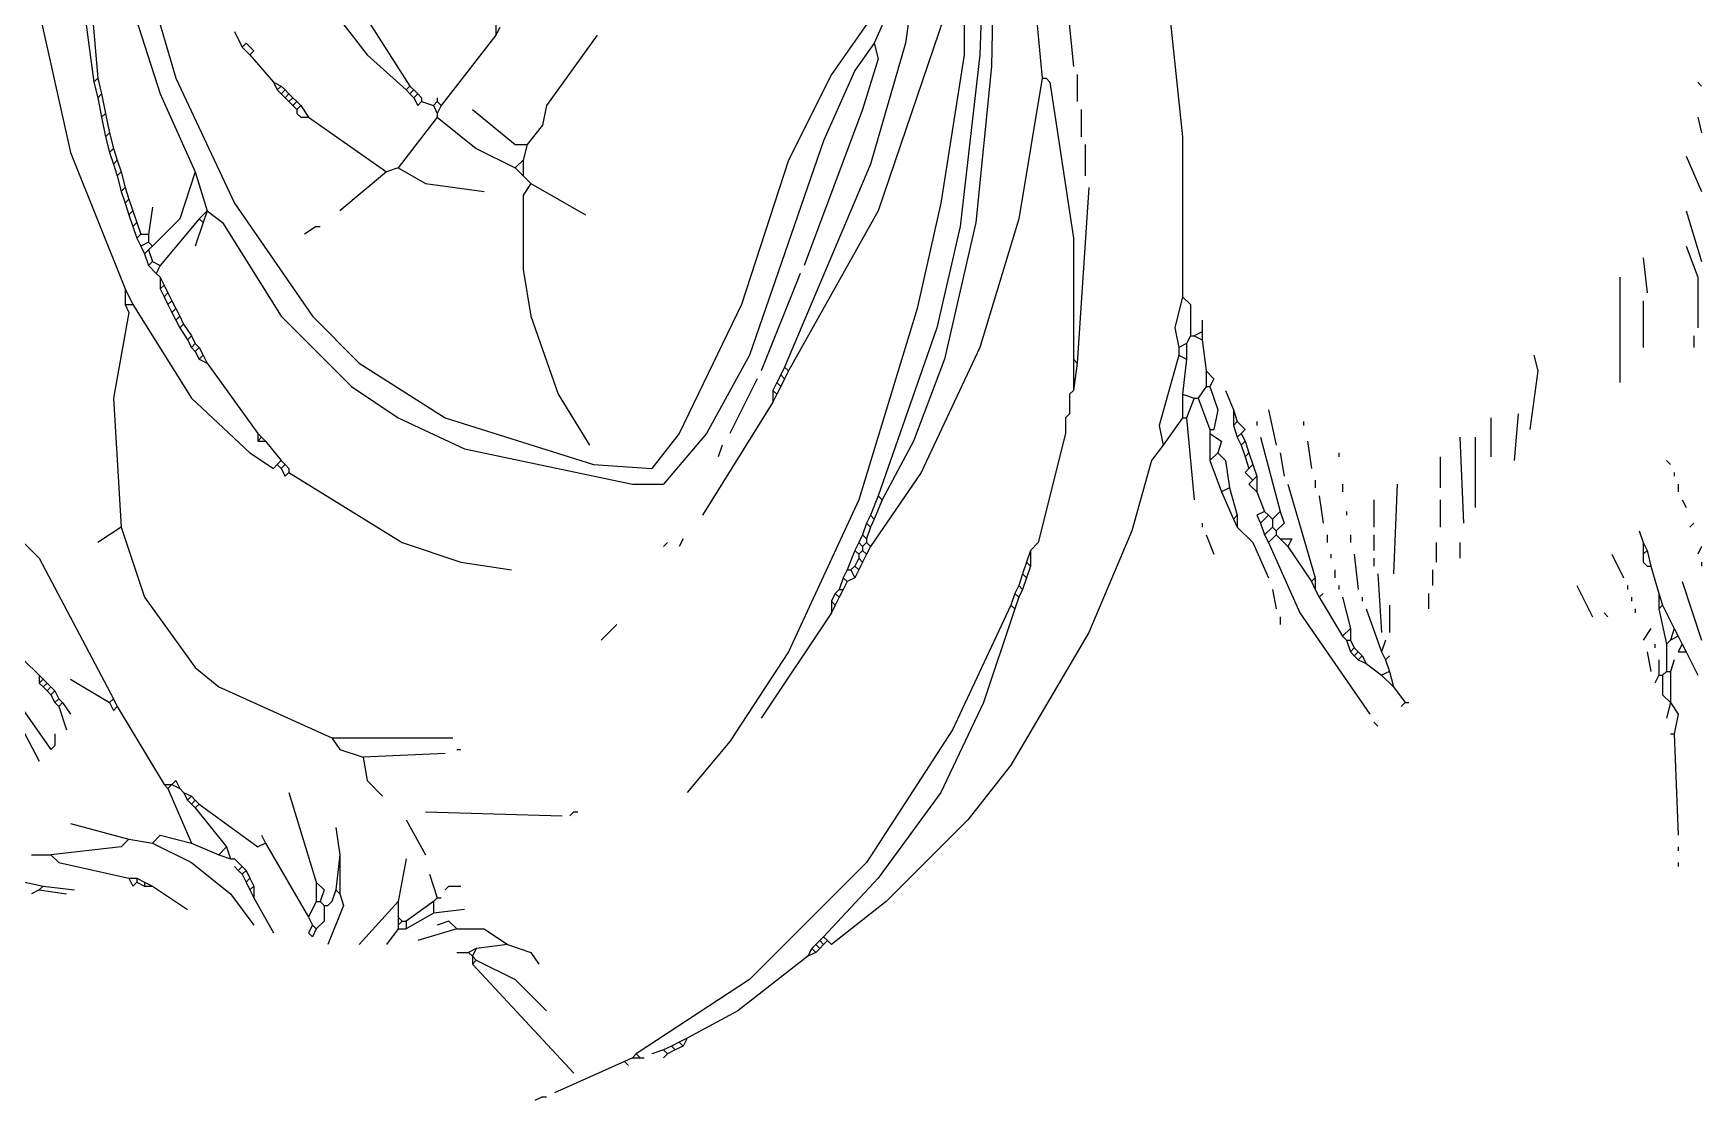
# Model space of a CAD drawing. Extents: x 48 to 798, y 36 to 754.
# Drawn here: x 370 to 797.5, y 36.5 to 310 of the extents above; entities that cross this region are included whole.
import ezdxf

# ---------------------------------------------------------------- set-up
doc = ezdxf.new("R2010")
doc.units = 0
doc.header["$MEASUREMENT"] = 0
doc.layers.add('Layer5', color=5, linetype='CONTINUOUS')

msp = doc.modelspace()

# ---------------------------------------------------------------- linework, layer by layer
at = {"layer": 'Layer5'}
for p, q in [((601.5, 364.5), (593.5, 307.5)), ((614.5, 354.5), (612.5, 304.5)), ((616.5, 345.5), (615.5, 301.5)), ((380.5, 334.5), (385.5, 297.5)), ((441.5, 335.5), (466.5, 296.5)), ((397.5, 329.5), (406.5, 298.5)), ((633.5, 332.5), (636.5, 301.5)), ((659.5, 330.5), (664.5, 283.5)), ((384.5, 321.5), (386.5, 298.5)), ((394.5, 319.5), (402.5, 294.5)), ((445.5, 317.5), (455.5, 304.5)), ((586.5, 316.5), (574.5, 299.5)), ((589.5, 316.5), (585.5, 307.5)), ((626.5, 319.5), (628.5, 298.5)), ((371.5, 315.5), (379.5, 279.5)), ((488.5, 312.5), (488.5, 309.5)), ((603.5, 314.5), (586.5, 264.5)), ((608.5, 315.5), (608.5, 304.5)), ((421.5, 310.5), (423.5, 306.5)), ((488.5, 309.5), (474.5, 291.5)), ((489.5, 311.5), (488.5, 309.5)), ((514.5, 309.5), (501.5, 291.5)), ((424.5, 307.5), (423.5, 306.5)), ((423.5, 306.5), (425.5, 304.5)), ((424.5, 307.5), (426.5, 305.5)), ((426.5, 305.5), (425.5, 304.5)), ((425.5, 304.5), (431.5, 297.5)), ((455.5, 304.5), (465.5, 295.5)), ((585.5, 307.5), (580.5, 300.5)), ((593.5, 307.5), (584.5, 276.5)), ((585.5, 307.5), (586.5, 303.5)), ((608.5, 304.5), (602.5, 266.5)), ((612.5, 304.5), (607.5, 260.5)), ((574.5, 299.5), (563.5, 277.5)), ((580.5, 300.5), (572.5, 282.5)), ((586.5, 303.5), (582.5, 290.5)), ((615.5, 301.5), (611.5, 261.5)), ((637.5, 299.5), (637.5, 292.5)), ((386.5, 298.5), (385.5, 297.5)), ((385.5, 297.5), (386.5, 293.5)), ((386.5, 298.5), (387.5, 294.5)), ((406.5, 298.5), (421.5, 266.5)), ((431.5, 297.5), (432.5, 295.5)), ((431.5, 297.5), (433.5, 296.5)), ((433.5, 296.5), (432.5, 295.5)), ((432.5, 295.5), (433.5, 294.5)), ((433.5, 296.5), (434.5, 295.5)), ((434.5, 295.5), (433.5, 294.5)), ((434.5, 295.5), (435.5, 294.5)), ((466.5, 296.5), (465.5, 295.5)), ((465.5, 295.5), (466.5, 294.5)), ((466.5, 296.5), (467.5, 295.5)), ((467.5, 295.5), (466.5, 294.5)), ((467.5, 295.5), (468.5, 294.5)), ((628.5, 298.5), (622.5, 262.5)), ((628.5, 298.5), (629.5, 298.5)), ((629.5, 298.5), (630.5, 297.5)), ((630.5, 297.5), (636.5, 257.5)), ((796.5, 297.5), (797.5, 296.5)), ((387.5, 294.5), (386.5, 293.5)), ((386.5, 293.5), (387.5, 288.5)), ((387.5, 294.5), (388.5, 289.5)), ((402.5, 294.5), (411.5, 274.5)), ((433.5, 294.5), (434.5, 293.5)), ((435.5, 294.5), (434.5, 293.5)), ((434.5, 293.5), (435.5, 292.5)), ((435.5, 294.5), (436.5, 293.5)), ((436.5, 293.5), (435.5, 292.5)), ((435.5, 292.5), (436.5, 291.5)), ((436.5, 293.5), (437.5, 292.5)), ((437.5, 292.5), (436.5, 291.5)), ((436.5, 291.5), (437.5, 290.5)), ((437.5, 292.5), (438.5, 291.5)), ((438.5, 291.5), (437.5, 290.5)), ((438.5, 291.5), (440.5, 288.5)), ((466.5, 294.5), (467.5, 293.5)), ((468.5, 294.5), (467.5, 293.5)), ((467.5, 293.5), (468.5, 291.5)), ((468.5, 294.5), (469.5, 293.5)), ((469.5, 292.5), (468.5, 291.5)), ((469.5, 293.5), (469.5, 292.5)), ((469.5, 292.5), (472.5, 291.5)), ((473.5, 292.5), (472.5, 291.5)), ((472.5, 291.5), (473.5, 289.5)), ((473.5, 293.5), (473.5, 292.5)), ((473.5, 292.5), (474.5, 291.5)), ((474.5, 291.5), (473.5, 289.5)), ((501.5, 291.5), (500.5, 286.5)), ((388.5, 289.5), (387.5, 288.5)), ((387.5, 288.5), (388.5, 283.5)), ((388.5, 289.5), (389.5, 284.5)), ((437.5, 290.5), (437.5, 289.5)), ((437.5, 289.5), (438.5, 288.5)), ((438.5, 288.5), (440.5, 288.5)), ((440.5, 288.5), (460.5, 274.5)), ((473.5, 288.5), (463.5, 275.5)), ((473.5, 289.5), (473.5, 288.5)), ((473.5, 288.5), (483.5, 280.5)), ((482.5, 290.5), (493.5, 281.5)), ((500.5, 286.5), (496.5, 281.5)), ((582.5, 290.5), (567.5, 250.5)), ((638.5, 290.5), (638.5, 283.5)), ((796.5, 288.5), (797.5, 284.5)), ((389.5, 284.5), (388.5, 283.5)), ((388.5, 283.5), (389.5, 279.5)), ((389.5, 284.5), (390.5, 280.5)), ((572.5, 282.5), (553.5, 227.5)), ((664.5, 283.5), (664.5, 242.5)), ((379.5, 279.5), (393.5, 244.5)), ((390.5, 280.5), (389.5, 279.5)), ((389.5, 279.5), (390.5, 276.5)), ((390.5, 280.5), (391.5, 277.5)), ((483.5, 280.5), (493.5, 275.5)), ((493.5, 281.5), (496.5, 281.5)), ((496.5, 281.5), (495.5, 277.5)), ((639.5, 281.5), (639.5, 273.5)), ((793.5, 278.5), (797.5, 269.5)), ((391.5, 277.5), (390.5, 276.5)), ((390.5, 276.5), (391.5, 273.5)), ((391.5, 277.5), (392.5, 274.5)), ((392.5, 274.5), (391.5, 273.5)), ((392.5, 274.5), (393.5, 270.5)), ((411.5, 274.5), (407.5, 262.5)), ((411.5, 274.5), (414.5, 264.5)), ((460.5, 274.5), (448.5, 264.5)), ((463.5, 275.5), (460.5, 274.5)), ((463.5, 275.5), (470.5, 271.5)), ((495.5, 277.5), (493.5, 275.5)), ((493.5, 275.5), (495.5, 273.5)), ((495.5, 277.5), (495.5, 273.5)), ((563.5, 277.5), (551.5, 240.5)), ((584.5, 276.5), (562.5, 224.5)), ((391.5, 273.5), (392.5, 269.5)), ((393.5, 270.5), (392.5, 269.5)), ((392.5, 269.5), (393.5, 266.5)), ((393.5, 270.5), (394.5, 267.5)), ((470.5, 271.5), (485.5, 269.5)), ((495.5, 273.5), (497.5, 271.5)), ((497.5, 271.5), (495.5, 268.5)), ((497.5, 271.5), (511.5, 263.5)), ((640.5, 270.5), (637.5, 225.5)), ((394.5, 267.5), (393.5, 266.5)), ((393.5, 266.5), (394.5, 263.5)), ((394.5, 267.5), (395.5, 264.5)), ((400.5, 265.5), (399.5, 258.5)), ((421.5, 266.5), (441.5, 237.5)), ((495.5, 268.5), (495.5, 249.5)), ((602.5, 266.5), (596.5, 239.5)), ((395.5, 264.5), (394.5, 263.5)), ((394.5, 263.5), (395.5, 260.5)), ((395.5, 264.5), (396.5, 261.5)), ((396.5, 261.5), (395.5, 260.5)), ((396.5, 261.5), (397.5, 258.5)), ((407.5, 262.5), (400.5, 255.5)), ((412.5, 262.5), (402.5, 250.5)), ((413.5, 261.5), (411.5, 255.5)), ((414.5, 264.5), (412.5, 262.5)), ((412.5, 262.5), (413.5, 261.5)), ((414.5, 264.5), (413.5, 261.5)), ((414.5, 264.5), (418.5, 261.5)), ((418.5, 261.5), (433.5, 237.5)), ((586.5, 264.5), (563.5, 223.5)), ((611.5, 261.5), (603.5, 226.5)), ((622.5, 262.5), (612.5, 229.5)), ((793.5, 264.5), (797.5, 251.5)), ((395.5, 260.5), (396.5, 257.5)), ((397.5, 258.5), (396.5, 257.5)), ((396.5, 257.5), (397.5, 255.5)), ((397.5, 258.5), (399.5, 258.5)), ((399.5, 258.5), (399.5, 256.5)), ((442.5, 260.5), (439.5, 258.5)), ((442.5, 260.5), (443.5, 260.5)), ((607.5, 260.5), (601.5, 234.5)), ((636.5, 257.5), (636.5, 226.5)), ((399.5, 256.5), (397.5, 255.5)), ((397.5, 255.5), (398.5, 253.5)), ((399.5, 254.5), (398.5, 253.5)), ((398.5, 253.5), (399.5, 250.5)), ((399.5, 256.5), (400.5, 255.5)), ((400.5, 255.5), (399.5, 254.5)), ((399.5, 254.5), (400.5, 251.5)), ((782.5, 252.5), (783.5, 243.5)), ((793.5, 255.5), (796.5, 247.5)), ((400.5, 251.5), (399.5, 250.5)), ((399.5, 250.5), (401.5, 248.5)), ((400.5, 251.5), (402.5, 250.5)), ((402.5, 250.5), (401.5, 248.5)), ((401.5, 248.5), (402.5, 247.5)), ((495.5, 249.5), (497.5, 237.5)), ((566.5, 248.5), (556.5, 223.5)), ((393.5, 244.5), (395.5, 240.5)), ((393.5, 244.5), (393.5, 240.5)), ((402.5, 247.5), (403.5, 245.5)), ((402.5, 247.5), (402.5, 244.5)), ((403.5, 245.5), (402.5, 244.5)), ((402.5, 244.5), (403.5, 242.5)), ((403.5, 245.5), (404.5, 243.5)), ((776.5, 247.5), (776.5, 220.5)), ((796.5, 247.5), (796.5, 234.5)), ((393.5, 240.5), (395.5, 240.5)), ((393.5, 240.5), (394.5, 238.5)), ((395.5, 240.5), (410.5, 216.5)), ((404.5, 243.5), (403.5, 242.5)), ((403.5, 242.5), (404.5, 240.5)), ((404.5, 243.5), (405.5, 241.5)), ((405.5, 241.5), (404.5, 240.5)), ((404.5, 240.5), (405.5, 238.5)), ((405.5, 241.5), (406.5, 239.5)), ((406.5, 239.5), (405.5, 238.5)), ((406.5, 239.5), (407.5, 237.5)), ((551.5, 240.5), (535.5, 207.5)), ((596.5, 239.5), (581.5, 190.5)), ((664.5, 242.5), (662.5, 234.5)), ((664.5, 242.5), (666.5, 240.5)), ((666.5, 240.5), (666.5, 232.5)), ((782.5, 241.5), (782.5, 229.5)), ((394.5, 238.5), (390.5, 216.5)), ((405.5, 238.5), (406.5, 236.5)), ((407.5, 237.5), (406.5, 236.5)), ((406.5, 236.5), (407.5, 234.5)), ((407.5, 237.5), (408.5, 235.5)), ((408.5, 235.5), (407.5, 234.5)), ((408.5, 235.5), (410.5, 232.5)), ((433.5, 237.5), (451.5, 219.5)), ((441.5, 237.5), (453.5, 225.5)), ((497.5, 237.5), (504.5, 217.5)), ((669.5, 236.5), (669.5, 233.5)), ((407.5, 234.5), (409.5, 231.5)), ((410.5, 232.5), (409.5, 231.5)), ((409.5, 231.5), (410.5, 229.5)), ((410.5, 232.5), (411.5, 230.5)), ((601.5, 234.5), (586.5, 191.5)), ((662.5, 234.5), (663.5, 229.5)), ((666.5, 232.5), (665.5, 230.5)), ((666.5, 232.5), (667.5, 232.5)), ((669.5, 233.5), (667.5, 232.5)), ((667.5, 232.5), (669.5, 231.5)), ((669.5, 233.5), (669.5, 231.5)), ((669.5, 231.5), (670.5, 223.5)), ((795.5, 232.5), (795.5, 229.5)), ((411.5, 230.5), (410.5, 229.5)), ((410.5, 229.5), (411.5, 228.5)), ((411.5, 230.5), (412.5, 229.5)), ((412.5, 229.5), (411.5, 228.5)), ((411.5, 228.5), (412.5, 226.5)), ((412.5, 229.5), (413.5, 227.5)), ((413.5, 227.5), (412.5, 226.5)), ((413.5, 227.5), (414.5, 225.5)), ((553.5, 227.5), (542.5, 207.5)), ((612.5, 229.5), (597.5, 197.5)), ((663.5, 227.5), (658.5, 209.5)), ((665.5, 230.5), (663.5, 229.5)), ((663.5, 229.5), (663.5, 227.5)), ((663.5, 227.5), (665.5, 226.5)), ((665.5, 230.5), (665.5, 226.5)), ((754.5, 227.5), (755.5, 223.5)), ((412.5, 226.5), (414.5, 225.5)), ((414.5, 225.5), (427.5, 207.5)), ((453.5, 225.5), (475.5, 211.5)), ((561.5, 222.5), (560.5, 220.5)), ((562.5, 224.5), (561.5, 222.5)), ((561.5, 222.5), (562.5, 221.5)), ((562.5, 224.5), (563.5, 223.5)), ((563.5, 223.5), (562.5, 221.5)), ((603.5, 226.5), (595.5, 205.5)), ((636.5, 226.5), (637.5, 225.5)), ((636.5, 226.5), (636.5, 218.5)), ((637.5, 225.5), (636.5, 218.5)), ((665.5, 226.5), (664.5, 217.5)), ((670.5, 223.5), (670.5, 219.5)), ((670.5, 223.5), (672.5, 221.5)), ((755.5, 223.5), (753.5, 208.5)), ((451.5, 219.5), (463.5, 211.5)), ((555.5, 221.5), (548.5, 207.5)), ((560.5, 220.5), (559.5, 218.5)), ((559.5, 218.5), (560.5, 217.5)), ((559.5, 218.5), (559.5, 215.5)), ((560.5, 220.5), (561.5, 219.5)), ((561.5, 219.5), (560.5, 217.5)), ((562.5, 221.5), (561.5, 219.5)), ((636.5, 218.5), (635.5, 217.5)), ((670.5, 219.5), (668.5, 216.5)), ((670.5, 219.5), (671.5, 219.5)), ((672.5, 221.5), (671.5, 219.5)), ((671.5, 219.5), (673.5, 213.5)), ((675.5, 218.5), (677.5, 213.5)), ((390.5, 216.5), (392.5, 183.5)), ((410.5, 216.5), (425.5, 202.5)), ((504.5, 217.5), (512.5, 204.5)), ((559.5, 215.5), (541.5, 186.5)), ((560.5, 217.5), (559.5, 215.5)), ((635.5, 217.5), (635.5, 212.5)), ((635.5, 217.5), (635.5, 212.5)), ((664.5, 217.5), (664.5, 211.5)), ((664.5, 217.5), (667.5, 216.5)), ((667.5, 216.5), (665.5, 211.5)), ((667.5, 216.5), (668.5, 216.5)), ((668.5, 216.5), (671.5, 208.5)), ((463.5, 211.5), (480.5, 203.5)), ((475.5, 211.5), (513.5, 199.5)), ((635.5, 212.5), (634.5, 211.5)), ((634.5, 211.5), (634.5, 207.5)), ((634.5, 211.5), (634.5, 207.5)), ((658.5, 209.5), (659.5, 204.5)), ((664.5, 211.5), (659.5, 204.5)), ((664.5, 211.5), (665.5, 211.5)), ((665.5, 211.5), (667.5, 190.5)), ((673.5, 213.5), (672.5, 208.5)), ((677.5, 213.5), (678.5, 210.5)), ((677.5, 213.5), (677.5, 209.5)), ((678.5, 210.5), (677.5, 209.5)), ((677.5, 209.5), (678.5, 206.5)), ((678.5, 210.5), (680.5, 208.5)), ((683.5, 210.5), (683.5, 209.5)), ((686.5, 213.5), (688.5, 204.5)), ((695.5, 210.5), (695.5, 209.5)), ((743.5, 211.5), (743.5, 201.5)), ((750.5, 212.5), (749.5, 200.5)), ((427.5, 207.5), (428.5, 206.5)), ((427.5, 207.5), (427.5, 205.5)), ((428.5, 206.5), (427.5, 205.5)), ((427.5, 205.5), (429.5, 205.5)), ((428.5, 206.5), (429.5, 205.5)), ((429.5, 205.5), (433.5, 200.5)), ((535.5, 207.5), (528.5, 198.5)), ((542.5, 207.5), (531.5, 194.5)), ((595.5, 205.5), (587.5, 190.5)), ((634.5, 207.5), (627.5, 179.5)), ((671.5, 208.5), (671.5, 207.5)), ((671.5, 208.5), (672.5, 208.5)), ((671.5, 207.5), (671.5, 200.5)), ((671.5, 207.5), (674.5, 205.5)), ((674.5, 205.5), (673.5, 202.5)), ((679.5, 207.5), (678.5, 206.5)), ((678.5, 206.5), (679.5, 204.5)), ((680.5, 208.5), (679.5, 207.5)), ((679.5, 207.5), (680.5, 205.5)), ((680.5, 205.5), (679.5, 204.5)), ((680.5, 205.5), (681.5, 202.5)), ((684.5, 206.5), (689.5, 187.5)), ((696.5, 205.5), (697.5, 198.5)), ((735.5, 206.5), (736.5, 184.5)), ((739.5, 206.5), (739.5, 188.5)), ((425.5, 202.5), (431.5, 198.5)), ((480.5, 203.5), (523.5, 194.5)), ((546.5, 204.5), (545.5, 201.5)), ((659.5, 204.5), (656.5, 200.5)), ((673.5, 202.5), (671.5, 200.5)), ((673.5, 202.5), (675.5, 200.5)), ((679.5, 204.5), (680.5, 201.5)), ((681.5, 202.5), (680.5, 201.5)), ((680.5, 201.5), (681.5, 198.5)), ((681.5, 202.5), (682.5, 199.5)), ((689.5, 202.5), (690.5, 196.5)), ((704.5, 202.5), (704.5, 201.5)), ((730.5, 201.5), (730.5, 193.5)), ((432.5, 199.5), (431.5, 198.5)), ((433.5, 200.5), (432.5, 199.5)), ((432.5, 199.5), (433.5, 198.5)), ((433.5, 200.5), (434.5, 199.5)), ((434.5, 199.5), (433.5, 198.5)), ((433.5, 198.5), (434.5, 196.5)), ((434.5, 199.5), (435.5, 198.5)), ((435.5, 197.5), (434.5, 196.5)), ((435.5, 198.5), (435.5, 197.5)), ((435.5, 197.5), (464.5, 179.5)), ((513.5, 199.5), (528.5, 198.5)), ((597.5, 197.5), (584.5, 178.5)), ((656.5, 200.5), (651.5, 182.5)), ((671.5, 200.5), (674.5, 192.5)), ((675.5, 200.5), (676.5, 193.5)), ((681.5, 198.5), (680.5, 197.5)), ((680.5, 197.5), (682.5, 195.5)), ((682.5, 199.5), (681.5, 198.5)), ((682.5, 199.5), (683.5, 196.5)), ((788.5, 200.5), (789.5, 199.5)), ((790.5, 197.5), (790.5, 196.5)), ((523.5, 194.5), (531.5, 194.5)), ((676.5, 193.5), (674.5, 192.5)), ((674.5, 192.5), (677.5, 185.5)), ((676.5, 193.5), (678.5, 186.5)), ((682.5, 195.5), (681.5, 194.5)), ((681.5, 194.5), (683.5, 192.5)), ((683.5, 196.5), (682.5, 195.5)), ((683.5, 196.5), (683.5, 192.5)), ((683.5, 192.5), (685.5, 187.5)), ((691.5, 194.5), (698.5, 170.5)), ((698.5, 195.5), (698.5, 193.5)), ((705.5, 194.5), (705.5, 192.5)), ((719.5, 194.5), (718.5, 171.5)), ((791.5, 194.5), (791.5, 192.5)), ((581.5, 190.5), (563.5, 151.5)), ((586.5, 191.5), (584.5, 186.5)), ((587.5, 190.5), (585.5, 185.5)), ((586.5, 191.5), (587.5, 190.5)), ((699.5, 191.5), (700.5, 184.5)), ((713.5, 190.5), (713.5, 183.5)), ((730.5, 190.5), (730.5, 183.5)), ((792.5, 190.5), (793.5, 188.5)), ((583.5, 184.5), (582.5, 181.5)), ((584.5, 186.5), (583.5, 184.5)), ((583.5, 184.5), (584.5, 183.5)), ((584.5, 186.5), (585.5, 185.5)), ((585.5, 185.5), (584.5, 183.5)), ((669.5, 184.5), (669.5, 183.5)), ((678.5, 186.5), (677.5, 185.5)), ((677.5, 185.5), (678.5, 183.5)), ((678.5, 186.5), (678.5, 183.5)), ((685.5, 187.5), (683.5, 186.5)), ((683.5, 186.5), (684.5, 184.5)), ((686.5, 186.5), (684.5, 184.5)), ((684.5, 184.5), (685.5, 181.5)), ((685.5, 187.5), (686.5, 186.5)), ((686.5, 186.5), (687.5, 185.5)), ((689.5, 187.5), (687.5, 185.5)), ((687.5, 185.5), (687.5, 183.5)), ((690.5, 184.5), (688.5, 182.5)), ((689.5, 187.5), (690.5, 184.5)), ((706.5, 187.5), (706.5, 186.5)), ((795.5, 184.5), (794.5, 183.5)), ((392.5, 183.5), (386.5, 179.5)), ((392.5, 183.5), (398.5, 165.5)), ((536.5, 180.5), (535.5, 178.5)), ((582.5, 181.5), (581.5, 179.5)), ((582.5, 181.5), (583.5, 180.5)), ((584.5, 183.5), (583.5, 180.5)), ((583.5, 180.5), (583.5, 179.5)), ((651.5, 182.5), (640.5, 156.5)), ((670.5, 181.5), (672.5, 176.5)), ((678.5, 183.5), (682.5, 179.5)), ((687.5, 183.5), (685.5, 181.5)), ((685.5, 181.5), (686.5, 179.5)), ((688.5, 181.5), (686.5, 179.5)), ((687.5, 183.5), (688.5, 182.5)), ((688.5, 182.5), (688.5, 181.5)), ((688.5, 181.5), (689.5, 180.5)), ((689.5, 180.5), (691.5, 178.5)), ((689.5, 180.5), (692.5, 180.5)), ((692.5, 180.5), (691.5, 178.5)), ((701.5, 181.5), (701.5, 179.5)), ((707.5, 181.5), (707.5, 179.5)), ((713.5, 181.5), (713.5, 177.5)), ((781.5, 182.5), (782.5, 179.5)), ((367.5, 179.5), (371.5, 175.5)), ((371.5, 175.5), (390.5, 139.5)), ((464.5, 179.5), (479.5, 174.5)), ((532.5, 179.5), (531.5, 178.5)), ((580.5, 177.5), (578.5, 172.5)), ((581.5, 179.5), (580.5, 177.5)), ((580.5, 177.5), (581.5, 176.5)), ((581.5, 175.5), (580.5, 173.5)), ((581.5, 179.5), (582.5, 178.5)), ((582.5, 177.5), (581.5, 176.5)), ((581.5, 176.5), (581.5, 175.5)), ((581.5, 175.5), (582.5, 174.5)), ((583.5, 179.5), (582.5, 178.5)), ((582.5, 178.5), (582.5, 177.5)), ((582.5, 177.5), (583.5, 176.5)), ((583.5, 176.5), (582.5, 174.5)), ((583.5, 179.5), (584.5, 178.5)), ((584.5, 178.5), (583.5, 176.5)), ((625.5, 177.5), (624.5, 174.5)), ((627.5, 179.5), (625.5, 177.5)), ((625.5, 177.5), (625.5, 173.5)), ((682.5, 179.5), (686.5, 170.5)), ((686.5, 179.5), (694.5, 161.5)), ((691.5, 178.5), (697.5, 169.5)), ((702.5, 176.5), (702.5, 175.5)), ((708.5, 176.5), (709.5, 167.5)), ((713.5, 175.5), (713.5, 173.5)), ((729.5, 179.5), (729.5, 174.5)), ((735.5, 179.5), (735.5, 175.5)), ((774.5, 176.5), (777.5, 170.5)), ((782.5, 179.5), (783.5, 177.5)), ((782.5, 179.5), (782.5, 176.5)), ((783.5, 177.5), (782.5, 176.5)), ((782.5, 176.5), (782.5, 174.5)), ((783.5, 177.5), (784.5, 173.5)), ((797.5, 178.5), (796.5, 176.5)), ((479.5, 174.5), (492.5, 172.5)), ((578.5, 172.5), (577.5, 170.5)), ((578.5, 172.5), (579.5, 172.5)), ((580.5, 173.5), (579.5, 172.5)), ((579.5, 172.5), (580.5, 170.5)), ((580.5, 173.5), (581.5, 172.5)), ((581.5, 172.5), (580.5, 170.5)), ((582.5, 174.5), (581.5, 172.5)), ((623.5, 171.5), (622.5, 168.5)), ((624.5, 174.5), (623.5, 171.5)), ((623.5, 171.5), (624.5, 170.5)), ((624.5, 174.5), (625.5, 173.5)), ((625.5, 173.5), (624.5, 170.5)), ((703.5, 172.5), (703.5, 170.5)), ((714.5, 171.5), (715.5, 156.5)), ((728.5, 172.5), (728.5, 168.5)), ((782.5, 174.5), (783.5, 173.5)), ((783.5, 173.5), (784.5, 173.5)), ((784.5, 173.5), (786.5, 166.5)), ((797.5, 174.5), (797.5, 173.5)), ((576.5, 167.5), (575.5, 166.5)), ((577.5, 170.5), (576.5, 167.5)), ((576.5, 167.5), (577.5, 167.5)), ((577.5, 167.5), (576.5, 165.5)), ((577.5, 170.5), (578.5, 169.5)), ((578.5, 169.5), (577.5, 167.5)), ((580.5, 170.5), (578.5, 169.5)), ((622.5, 168.5), (621.5, 166.5)), ((622.5, 168.5), (623.5, 167.5)), ((623.5, 167.5), (622.5, 165.5)), ((624.5, 170.5), (623.5, 167.5)), ((687.5, 167.5), (688.5, 162.5)), ((698.5, 170.5), (697.5, 169.5)), ((697.5, 169.5), (698.5, 167.5)), ((698.5, 170.5), (698.5, 167.5)), ((698.5, 167.5), (699.5, 165.5)), ((704.5, 168.5), (704.5, 167.5)), ((765.5, 168.5), (769.5, 160.5)), ((778.5, 168.5), (778.5, 167.5)), ((792.5, 169.5), (797.5, 154.5)), ((398.5, 165.5), (411.5, 147.5)), ((575.5, 166.5), (574.5, 164.5)), ((574.5, 164.5), (575.5, 163.5)), ((574.5, 164.5), (574.5, 161.5)), ((575.5, 163.5), (574.5, 161.5)), ((575.5, 166.5), (576.5, 165.5)), ((576.5, 165.5), (575.5, 163.5)), ((620.5, 163.5), (605.5, 131.5)), ((621.5, 162.5), (613.5, 138.5)), ((621.5, 166.5), (620.5, 163.5)), ((620.5, 163.5), (621.5, 162.5)), ((621.5, 166.5), (622.5, 165.5)), ((622.5, 165.5), (621.5, 162.5)), ((700.5, 166.5), (699.5, 165.5)), ((699.5, 165.5), (705.5, 155.5)), ((705.5, 165.5), (707.5, 157.5)), ((710.5, 165.5), (710.5, 164.5)), ((711.5, 162.5), (715.5, 151.5)), ((717.5, 163.5), (717.5, 156.5)), ((727.5, 166.5), (727.5, 162.5)), ((779.5, 165.5), (779.5, 164.5)), ((780.5, 162.5), (780.5, 161.5)), ((786.5, 166.5), (787.5, 163.5)), ((786.5, 166.5), (786.5, 162.5)), ((787.5, 163.5), (786.5, 162.5)), ((786.5, 162.5), (788.5, 153.5)), ((787.5, 163.5), (790.5, 157.5)), ((519.5, 158.5), (515.5, 154.5)), ((574.5, 161.5), (556.5, 134.5)), ((689.5, 160.5), (689.5, 158.5)), ((694.5, 161.5), (712.5, 135.5)), ((772.5, 161.5), (773.5, 160.5)), ((640.5, 156.5), (620.5, 122.5)), ((707.5, 157.5), (705.5, 155.5)), ((705.5, 155.5), (706.5, 154.5)), ((706.5, 154.5), (707.5, 154.5)), ((706.5, 154.5), (707.5, 151.5)), ((707.5, 157.5), (707.5, 154.5)), ((707.5, 154.5), (708.5, 152.5)), ((716.5, 154.5), (715.5, 151.5)), ((784.5, 157.5), (782.5, 154.5)), ((789.5, 154.5), (788.5, 153.5)), ((790.5, 157.5), (789.5, 154.5)), ((791.5, 155.5), (789.5, 154.5)), ((790.5, 157.5), (791.5, 155.5)), ((791.5, 155.5), (792.5, 153.5)), ((563.5, 151.5), (548.5, 128.5)), ((708.5, 152.5), (707.5, 151.5)), ((707.5, 151.5), (708.5, 150.5)), ((708.5, 152.5), (709.5, 151.5)), ((709.5, 151.5), (708.5, 150.5)), ((708.5, 150.5), (709.5, 149.5)), ((709.5, 151.5), (710.5, 150.5)), ((710.5, 150.5), (709.5, 149.5)), ((710.5, 150.5), (711.5, 148.5)), ((715.5, 151.5), (716.5, 149.5)), ((717.5, 150.5), (716.5, 149.5)), ((783.5, 151.5), (784.5, 146.5)), ((785.5, 153.5), (785.5, 152.5)), ((788.5, 153.5), (788.5, 146.5)), ((792.5, 153.5), (791.5, 151.5)), ((791.5, 151.5), (793.5, 151.5)), ((792.5, 153.5), (793.5, 151.5)), ((793.5, 151.5), (796.5, 145.5)), ((367.5, 149.5), (371.5, 145.5)), ((371.5, 145.5), (372.5, 144.5)), ((371.5, 145.5), (371.5, 143.5)), ((411.5, 147.5), (417.5, 142.5)), ((709.5, 149.5), (711.5, 148.5)), ((711.5, 148.5), (715.5, 145.5)), ((717.5, 146.5), (715.5, 145.5)), ((715.5, 145.5), (718.5, 142.5)), ((716.5, 149.5), (717.5, 146.5)), ((717.5, 146.5), (718.5, 142.5)), ((786.5, 145.5), (785.5, 143.5)), ((786.5, 149.5), (786.5, 145.5)), ((786.5, 145.5), (787.5, 145.5)), ((788.5, 146.5), (787.5, 145.5)), ((787.5, 145.5), (787.5, 140.5)), ((788.5, 146.5), (789.5, 146.5)), ((790.5, 149.5), (789.5, 146.5)), ((789.5, 146.5), (789.5, 138.5)), ((361.5, 142.5), (371.5, 123.5)), ((372.5, 144.5), (371.5, 143.5)), ((371.5, 143.5), (372.5, 142.5)), ((372.5, 144.5), (373.5, 143.5)), ((373.5, 143.5), (372.5, 142.5)), ((372.5, 142.5), (373.5, 141.5)), ((373.5, 143.5), (374.5, 142.5)), ((374.5, 142.5), (373.5, 141.5)), ((373.5, 141.5), (374.5, 140.5)), ((374.5, 142.5), (375.5, 141.5)), ((375.5, 141.5), (374.5, 140.5)), ((375.5, 141.5), (376.5, 139.5)), ((379.5, 144.5), (389.5, 138.5)), ((417.5, 142.5), (446.5, 129.5)), ((718.5, 142.5), (721.5, 138.5)), ((374.5, 140.5), (375.5, 138.5)), ((376.5, 139.5), (375.5, 138.5)), ((375.5, 138.5), (376.5, 137.5)), ((376.5, 139.5), (377.5, 138.5)), ((377.5, 138.5), (376.5, 137.5)), ((376.5, 137.5), (378.5, 131.5)), ((377.5, 138.5), (379.5, 135.5)), ((390.5, 139.5), (389.5, 138.5)), ((389.5, 138.5), (390.5, 136.5)), ((390.5, 139.5), (391.5, 137.5)), ((391.5, 137.5), (390.5, 136.5)), ((391.5, 137.5), (403.5, 117.5)), ((613.5, 138.5), (602.5, 115.5)), ((721.5, 138.5), (720.5, 137.5)), ((721.5, 138.5), (722.5, 138.5)), ((787.5, 140.5), (789.5, 138.5)), ((789.5, 138.5), (788.5, 134.5)), ((789.5, 138.5), (791.5, 135.5)), ((367.5, 136.5), (374.5, 126.5)), ((713.5, 133.5), (714.5, 132.5)), ((791.5, 135.5), (790.5, 130.5)), ((375.5, 130.5), (375.5, 127.5)), ((446.5, 129.5), (448.5, 126.5)), ((446.5, 129.5), (477.5, 129.5)), ((548.5, 128.5), (537.5, 115.5)), ((605.5, 131.5), (583.5, 97.5)), ((789.5, 130.5), (790.5, 130.5)), ((790.5, 130.5), (791.5, 104.5)), ((375.5, 127.5), (374.5, 126.5)), ((448.5, 126.5), (454.5, 124.5)), ((475.5, 125.5), (454.5, 124.5)), ((454.5, 124.5), (455.5, 118.5)), ((478.5, 126.5), (479.5, 126.5)), ((620.5, 122.5), (609.5, 108.5)), ((403.5, 117.5), (404.5, 116.5)), ((403.5, 117.5), (405.5, 117.5)), ((405.5, 117.5), (404.5, 116.5)), ((404.5, 116.5), (410.5, 102.5)), ((406.5, 118.5), (405.5, 117.5)), ((405.5, 117.5), (407.5, 116.5)), ((406.5, 118.5), (407.5, 116.5)), ((407.5, 116.5), (408.5, 115.5)), ((408.5, 115.5), (409.5, 113.5)), ((408.5, 115.5), (410.5, 114.5)), ((435.5, 115.5), (442.5, 92.5)), ((455.5, 118.5), (459.5, 114.5)), ((602.5, 115.5), (586.5, 93.5)), ((410.5, 114.5), (409.5, 113.5)), ((409.5, 113.5), (410.5, 112.5)), ((410.5, 114.5), (411.5, 113.5)), ((411.5, 113.5), (410.5, 112.5)), ((410.5, 112.5), (411.5, 111.5)), ((411.5, 113.5), (412.5, 112.5)), ((412.5, 112.5), (411.5, 111.5)), ((411.5, 111.5), (419.5, 101.5)), ((412.5, 112.5), (427.5, 101.5)), ((379.5, 107.5), (394.5, 103.5)), ((465.5, 108.5), (470.5, 99.5)), ((470.5, 110.5), (505.5, 109.5)), ((508.5, 110.5), (507.5, 109.5)), ((508.5, 110.5), (509.5, 110.5)), ((609.5, 108.5), (588.5, 87.5)), ((394.5, 103.5), (392.5, 101.5)), ((394.5, 103.5), (400.5, 102.5)), ((402.5, 104.5), (400.5, 102.5)), ((402.5, 104.5), (410.5, 102.5)), ((428.5, 104.5), (429.5, 102.5)), ((447.5, 106.5), (448.5, 99.5)), ((369.5, 99.5), (374.5, 99.5)), ((392.5, 101.5), (374.5, 99.5)), ((374.5, 99.5), (376.5, 97.5)), ((400.5, 102.5), (410.5, 97.5)), ((410.5, 102.5), (417.5, 99.5)), ((419.5, 101.5), (417.5, 99.5)), ((417.5, 99.5), (420.5, 98.5)), ((419.5, 101.5), (420.5, 98.5)), ((420.5, 98.5), (421.5, 98.5)), ((421.5, 98.5), (423.5, 96.5)), ((429.5, 102.5), (427.5, 101.5)), ((429.5, 102.5), (440.5, 83.5)), ((448.5, 99.5), (447.5, 90.5)), ((448.5, 99.5), (448.5, 89.5)), ((465.5, 98.5), (463.5, 87.5)), ((791.5, 101.5), (791.5, 100.5)), ((358.5, 94.5), (372.5, 91.5)), ((376.5, 97.5), (394.5, 93.5)), ((410.5, 97.5), (420.5, 89.5)), ((421.5, 96.5), (422.5, 95.5)), ((423.5, 96.5), (422.5, 95.5)), ((422.5, 95.5), (423.5, 94.5)), ((423.5, 96.5), (424.5, 95.5)), ((424.5, 95.5), (423.5, 94.5)), ((423.5, 94.5), (424.5, 92.5)), ((424.5, 95.5), (425.5, 93.5)), ((471.5, 94.5), (473.5, 88.5)), ((583.5, 97.5), (553.5, 67.5)), ((791.5, 97.5), (791.5, 96.5)), ((371.5, 90.5), (369.5, 89.5)), ((372.5, 91.5), (371.5, 90.5)), ((371.5, 90.5), (378.5, 89.5)), ((372.5, 91.5), (380.5, 90.5)), ((394.5, 93.5), (395.5, 91.5)), ((394.5, 93.5), (396.5, 93.5)), ((396.5, 92.5), (395.5, 91.5)), ((396.5, 93.5), (396.5, 92.5)), ((396.5, 93.5), (398.5, 92.5)), ((396.5, 92.5), (398.5, 91.5)), ((398.5, 92.5), (398.5, 91.5)), ((398.5, 92.5), (400.5, 91.5)), ((398.5, 91.5), (400.5, 91.5)), ((400.5, 91.5), (409.5, 85.5)), ((425.5, 93.5), (424.5, 92.5)), ((424.5, 92.5), (425.5, 90.5)), ((425.5, 93.5), (426.5, 91.5)), ((426.5, 91.5), (425.5, 90.5)), ((425.5, 90.5), (426.5, 88.5)), ((426.5, 91.5), (426.5, 88.5)), ((442.5, 92.5), (442.5, 87.5)), ((442.5, 92.5), (444.5, 90.5)), ((444.5, 90.5), (443.5, 87.5)), ((447.5, 90.5), (446.5, 87.5)), ((447.5, 90.5), (448.5, 89.5)), ((476.5, 91.5), (475.5, 90.5)), ((476.5, 91.5), (479.5, 91.5)), ((586.5, 93.5), (572.5, 78.5)), ((420.5, 89.5), (426.5, 81.5)), ((426.5, 88.5), (431.5, 79.5)), ((442.5, 87.5), (440.5, 83.5)), ((442.5, 87.5), (443.5, 87.5)), ((443.5, 87.5), (444.5, 86.5)), ((444.5, 86.5), (444.5, 82.5)), ((444.5, 86.5), (445.5, 86.5)), ((446.5, 87.5), (445.5, 86.5)), ((449.5, 86.5), (445.5, 76.5)), ((448.5, 89.5), (449.5, 86.5)), ((463.5, 87.5), (453.5, 76.5)), ((463.5, 87.5), (463.5, 83.5)), ((472.5, 87.5), (465.5, 82.5)), ((473.5, 88.5), (472.5, 87.5)), ((472.5, 87.5), (472.5, 84.5)), ((480.5, 85.5), (472.5, 84.5)), ((473.5, 88.5), (474.5, 88.5)), ((588.5, 87.5), (574.5, 76.5)), ((440.5, 83.5), (441.5, 81.5)), ((441.5, 81.5), (440.5, 79.5)), ((441.5, 81.5), (442.5, 80.5)), ((444.5, 82.5), (442.5, 80.5)), ((463.5, 83.5), (464.5, 82.5)), ((463.5, 83.5), (463.5, 81.5)), ((464.5, 82.5), (463.5, 81.5)), ((463.5, 81.5), (463.5, 80.5)), ((464.5, 82.5), (465.5, 82.5)), ((472.5, 84.5), (465.5, 80.5)), ((465.5, 82.5), (465.5, 80.5)), ((476.5, 82.5), (473.5, 81.5)), ((476.5, 82.5), (478.5, 80.5)), ((440.5, 79.5), (441.5, 78.5)), ((442.5, 80.5), (441.5, 78.5)), ((463.5, 80.5), (460.5, 76.5)), ((463.5, 80.5), (465.5, 80.5)), ((478.5, 80.5), (468.5, 77.5)), ((478.5, 80.5), (485.5, 80.5)), ((485.5, 80.5), (491.5, 76.5)), ((571.5, 77.5), (570.5, 76.5)), ((572.5, 78.5), (571.5, 77.5)), ((571.5, 77.5), (572.5, 76.5)), ((572.5, 78.5), (573.5, 77.5)), ((573.5, 77.5), (572.5, 76.5)), ((573.5, 77.5), (574.5, 76.5)), ((478.5, 74.5), (481.5, 74.5)), ((483.5, 75.5), (481.5, 74.5)), ((481.5, 74.5), (482.5, 73.5)), ((483.5, 75.5), (482.5, 73.5)), ((482.5, 73.5), (483.5, 72.5)), ((482.5, 73.5), (482.5, 71.5)), ((491.5, 76.5), (483.5, 75.5)), ((491.5, 76.5), (497.5, 74.5)), ((497.5, 74.5), (499.5, 71.5)), ((568.5, 73.5), (550.5, 59.5)), ((569.5, 75.5), (568.5, 73.5)), ((570.5, 74.5), (568.5, 73.5)), ((570.5, 76.5), (569.5, 75.5)), ((569.5, 75.5), (570.5, 74.5)), ((570.5, 76.5), (571.5, 75.5)), ((571.5, 75.5), (570.5, 74.5)), ((572.5, 76.5), (571.5, 75.5)), ((483.5, 72.5), (482.5, 71.5)), ((482.5, 71.5), (508.5, 43.5)), ((483.5, 72.5), (493.5, 67.5)), ((493.5, 67.5), (501.5, 59.5)), ((553.5, 67.5), (524.5, 48.5)), ((550.5, 59.5), (537.5, 52.5)), ((535.5, 51.5), (533.5, 50.5)), ((537.5, 52.5), (535.5, 51.5)), ((535.5, 51.5), (536.5, 50.5)), ((537.5, 52.5), (536.5, 50.5)), ((523.5, 47.5), (521.5, 46.5)), ((524.5, 48.5), (523.5, 47.5)), ((523.5, 47.5), (525.5, 47.5)), ((524.5, 48.5), (525.5, 47.5)), ((525.5, 47.5), (526.5, 47.5)), ((531.5, 49.5), (528.5, 48.5)), ((533.5, 50.5), (531.5, 49.5)), ((531.5, 49.5), (532.5, 48.5)), ((532.5, 48.5), (531.5, 47.5)), ((534.5, 49.5), (532.5, 48.5)), ((533.5, 50.5), (534.5, 49.5)), ((536.5, 50.5), (534.5, 49.5)), ((521.5, 46.5), (503.5, 38.5)), ((521.5, 46.5), (522.5, 45.5)), ((500.5, 37.5), (498.5, 36.5)), ((500.5, 37.5), (501.5, 37.5))]:
    msp.add_line(p, q, dxfattribs=at)

doc.saveas('drawing.dxf')
